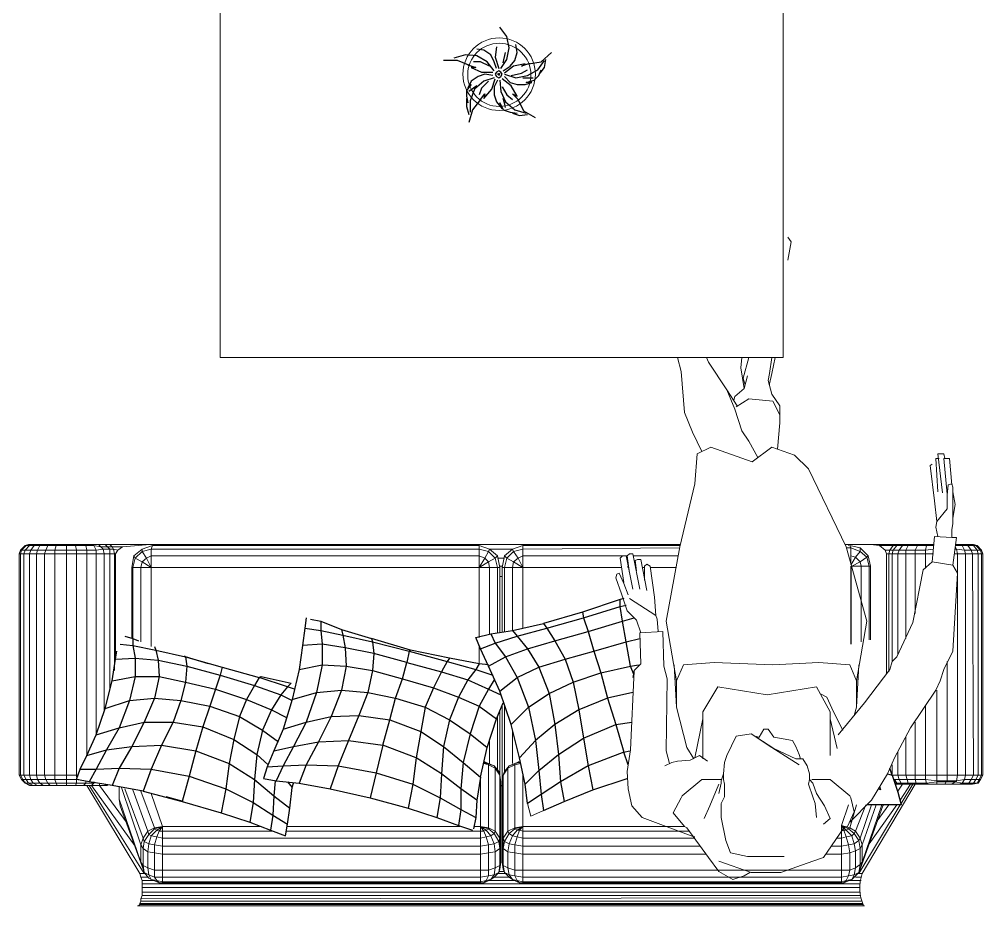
# Model space of a CAD drawing. Header units: inches. Extents: x 4.9 to 20.4, y 4.7 to 15.7.
# Drawn here: x 11.352 to 12.752, y 9.71 to 10.999 of the extents above; entities that cross this region are included whole.
import ezdxf

# ---------------------------------------------------------------- set-up
doc = ezdxf.new("R2010")
doc.units = ezdxf.units.IN
doc.header["$MEASUREMENT"] = 0
doc.layers.add('PDF_Geometry', color=7, linetype='Continuous')

# ---------------------------------------------------------------- blocks, each defined once
blk = doc.blocks.new('distribution 3')
at = {"layer": 'PDF_Geometry', "lineweight": 9}
for points in [[(5.8433, 9.7637), (5.8417, 9.7671), (5.835, 9.7737), (5.83, 9.7754), (5.5083, 9.7754), (5.5017, 9.7721), (5.4967, 9.7687), (5.4967, 9.7621), (5.4967, 9.7521), (5.4967, 9.7404), (5.4967, 9.7287), (5.4967, 9.7137), (5.4933, 9.7137)], [(5.4933, 9.7621), (5.4967, 9.7687), (5.4967, 9.7737), (5.4983, 9.7737)], [(5.4933, 9.7654), (5.4967, 9.7737), (5.4933, 9.7671), (5.4933, 9.7654), (5.4933, 9.7621), (5.4933, 9.7554), (5.4933, 9.7471), (5.4933, 9.7371), (5.4933, 9.7271), (5.4933, 9.7137), (5.4933, 9.7004)], [(5.8433, 9.7137), (5.8417, 9.7137), (5.835, 9.7137), (5.83, 9.7137), (5.5083, 9.7137), (5.5017, 9.7137), (5.5017, 9.7304), (5.5017, 9.7437), (5.5017, 9.7554), (5.5017, 9.7654), (5.5017, 9.7721), (5.5017, 9.7771), (5.4967, 9.7737), (5.5017, 9.7787), (5.5083, 9.7821)], [(5.8433, 9.7671), (5.8417, 9.7721), (5.835, 9.7787), (5.83, 9.7804), (5.5083, 9.7804), (5.5017, 9.7771), (5.5017, 9.7787)], [(5.83, 9.7821), (5.5083, 9.7821), (5.5083, 9.7804), (5.5083, 9.7754), (5.5083, 9.7671), (5.5083, 9.7571), (5.5083, 9.7454), (5.5083, 9.7304), (5.5083, 9.7137), (5.5083, 9.6988), (5.5083, 9.6971)], [(5.83, 9.6421), (5.83, 9.6437), (5.83, 9.6504), (5.83, 9.6587), (5.83, 9.6704), (5.83, 9.6837), (5.83, 9.6988), (5.83, 9.7137), (5.83, 9.7304), (5.83, 9.7454), (5.83, 9.7571), (5.83, 9.7671), (5.83, 9.7754), (5.83, 9.7804), (5.83, 9.7821), (5.835, 9.7804), (5.8417, 9.7737), (5.8417, 9.7721), (5.8417, 9.7671), (5.8417, 9.7604), (5.8417, 9.7521), (5.8417, 9.7404), (5.8417, 9.7287), (5.8417, 9.7137), (5.8417, 9.7004), (5.8417, 9.6854), (5.8417, 9.6737), (5.835, 9.6704), (5.83, 9.6704), (5.5683, 9.6704)], [(5.835, 9.7804), (5.835, 9.7787), (5.835, 9.7737), (5.835, 9.7654), (5.835, 9.7554), (5.835, 9.7437), (5.835, 9.7304), (5.835, 9.7137), (5.835, 9.6988), (5.835, 9.6837), (5.835, 9.6704), (5.8367, 9.6604), (5.8367, 9.6504), (5.8367, 9.6454), (5.835, 9.6387)], [(5.8433, 8.8221), (5.8433, 9.5837), (5.8433, 9.5921), (5.8433, 9.6504), (5.8433, 9.6571), (5.8433, 9.6671), (5.8433, 9.6771), (5.8433, 9.6887), (5.8433, 9.7004), (5.8433, 9.7137), (5.8433, 9.7271), (5.8433, 9.7387), (5.8433, 9.7487), (5.8433, 9.7571), (5.8433, 9.7637), (5.8433, 9.7671), (5.8433, 9.7687), (5.8417, 9.7737)], [(5.8433, 9.7571), (5.8417, 9.7604), (5.835, 9.7654), (5.83, 9.7671), (5.5083, 9.7671), (5.5017, 9.7654), (5.4967, 9.7621), (5.4933, 9.7554)], [(5.8433, 9.7487), (5.8417, 9.7521), (5.835, 9.7554), (5.83, 9.7571), (5.5083, 9.7571), (5.5017, 9.7554), (5.4967, 9.7521), (5.4933, 9.7471)], [(5.8433, 9.7387), (5.8417, 9.7404), (5.835, 9.7437), (5.83, 9.7454), (5.5083, 9.7454), (5.5017, 9.7437), (5.4967, 9.7404), (5.4933, 9.7371)], [(5.8433, 9.7271), (5.8417, 9.7287), (5.835, 9.7304), (5.83, 9.7304), (5.5083, 9.7304), (5.5017, 9.7304), (5.4967, 9.7287), (5.4933, 9.7271)], [(5.5017, 9.6988), (5.5017, 9.7137), (5.4967, 9.7137), (5.4967, 9.6988), (5.5017, 9.6988), (5.5017, 9.6954)], [(5.4983, 9.6854), (5.4967, 9.6854), (5.4933, 9.6887), (5.4933, 9.6771), (5.405, 9.6137)], [(5.495, 9.6654), (5.4933, 9.6654), (5.4933, 9.6771), (5.4967, 9.6737), (5.4967, 9.6854), (5.4967, 9.6988), (5.4933, 9.7004), (5.4933, 9.6887)], [(5.8433, 9.7004), (5.8417, 9.7004), (5.835, 9.6988), (5.83, 9.6988), (5.5083, 9.6988), (5.505, 9.6988)], [(5.8433, 9.6887), (5.8417, 9.6854), (5.835, 9.6837), (5.83, 9.6837), (5.5367, 9.6837)], [(5.3183, 9.6088), (5.32, 9.6071), (5.3217, 9.6071), (5.325, 9.6054), (5.3283, 9.6054), (5.3333, 9.6037), (5.3383, 9.6037), (5.345, 9.6037), (5.35, 9.6037), (5.355, 9.6037), (5.36, 9.6054), (5.365, 9.6071), (5.4933, 9.6837)], [(5.4933, 9.6804), (5.365, 9.6004)], [(5.8433, 9.6771), (5.8417, 9.6737), (5.84, 9.6638), (5.8433, 9.6671)], [(5.4933, 9.6537), (5.4933, 9.6571), (5.4933, 9.6654), (5.4383, 9.6254)], [(5.8433, 9.5921), (5.84, 9.6321), (5.84, 9.6471), (5.84, 9.6537), (5.84, 9.6638), (5.8367, 9.6604), (5.83, 9.6587), (5.6, 9.6587)], [(5.495, 9.6571), (5.4933, 9.6571)], [(5.8433, 9.6571), (5.84, 9.6537), (5.8367, 9.6504), (5.83, 9.6504), (5.6333, 9.6504)], [(5.8433, 9.6504), (5.84, 9.6471), (5.8367, 9.6454), (5.83, 9.6437), (5.66, 9.6437)], [(5.3517, 9.5738), (5.3517, 9.1121), (5.3533, 9.1121), (5.36, 9.1121), (5.37, 9.1121), (5.37, 9.5738), (5.37, 9.5854), (5.3733, 9.5954), (5.3767, 9.6021), (5.3667, 9.6004), (5.3717, 9.6021), (5.3817, 9.6054), (5.4733, 9.6371), (5.4917, 9.6371)], [(5.4733, 9.6371), (5.4633, 9.6354), (5.3717, 9.6021)], [(5.4017, 9.0837), (5.3967, 9.0904), (5.395, 9.1004), (5.3933, 9.1121), (5.3933, 9.5738), (5.395, 9.5854), (5.3967, 9.5954), (5.4017, 9.6021), (5.3767, 9.6021), (5.3817, 9.6054), (5.4067, 9.6054), (5.49, 9.6337)], [(5.84, 9.6321), (5.835, 9.6387), (5.83, 9.6421), (5.6783, 9.6421)], [(5.4883, 9.6288), (5.4167, 9.6021), (5.4067, 9.6054), (5.4017, 9.6021), (5.4117, 9.6004), (5.4083, 9.5938), (5.4067, 9.5854), (5.405, 9.5738), (5.405, 9.1121), (5.4067, 9.1004), (5.4083, 9.0921), (5.4117, 9.0854), (5.4017, 9.0837), (5.4067, 9.0821), (5.4167, 9.0837), (5.4017, 9.0837), (5.3767, 9.0837), (5.3733, 9.0904), (5.37, 9.1004), (5.37, 9.1121), (5.3933, 9.1121), (5.405, 9.1121), (5.4167, 9.1121), (5.4267, 9.1121), (5.4333, 9.1121), (5.505, 9.1121)], [(5.7083, 9.6187), (5.81, 9.6187), (5.8267, 9.6154), (5.8233, 9.6137), (5.8183, 9.6037), (5.81, 9.5904), (5.8233, 9.5971), (5.8183, 9.6037), (5.81, 9.6054), (5.7017, 9.6054)], [(5.81, 9.6187), (5.81, 9.6171), (5.81, 9.6054), (5.81, 9.5904), (5.81, 9.1137), (5.8183, 9.1004), (5.8233, 9.0904), (5.8267, 9.0871)], [(5.32, 9.6071), (5.32, 8.5554)], [(5.3217, 9.6071), (5.3217, 8.5571)], [(5.325, 9.6054), (5.325, 8.5587)], [(5.3283, 9.6054), (5.33, 8.5587)], [(5.36, 9.6054), (5.36, 9.5954)], [(5.4333, 9.5738), (5.4317, 9.5854), (5.4267, 9.5954), (5.4167, 9.6021), (5.4117, 9.6004), (5.4217, 9.5938), (5.4267, 9.5954), (5.4867, 9.6171)], [(5.4267, 9.4138), (5.4267, 9.5738), (5.4267, 9.5787), (5.4283, 9.5821), (5.43, 9.5854), (5.4317, 9.5854), (5.485, 9.6054)], [(5.7067, 9.6171), (5.81, 9.6171), (5.8233, 9.6137), (5.8333, 9.6037), (5.8233, 9.5971), (5.8267, 9.5904), (5.8267, 9.1137), (5.8233, 9.1054), (5.8333, 9.1004), (5.8233, 9.0904), (5.81, 9.0871), (5.715, 9.0871)], [(5.8267, 9.6154), (5.8367, 9.6037), (5.8333, 9.6037), (5.8367, 9.5904), (5.8367, 9.1137), (5.8333, 9.1004), (5.8367, 9.0987), (5.8267, 9.0871), (5.81, 9.0837), (5.715, 9.0837)], [(5.3333, 9.6037), (5.3333, 8.5604)], [(5.3383, 9.6037), (5.3383, 8.5604)], [(5.345, 9.6037), (5.345, 8.5604)], [(5.35, 9.6037), (5.35, 8.5604)], [(5.36, 9.0921), (5.3567, 9.0971), (5.3633, 9.0921), (5.3733, 9.0904), (5.3967, 9.0904), (5.4083, 9.0921), (5.42, 9.0971), (5.4283, 9.1037), (5.43, 9.1004), (5.4333, 9.1121), (5.4317, 9.1004), (5.5233, 9.1004), (5.525, 9.1004), (5.525, 9.1071), (5.5233, 9.1004), (5.5183, 9.0904), (5.4267, 9.0904), (5.4317, 9.1004), (5.43, 9.1004), (5.4233, 9.0921), (5.42, 9.0971), (5.4183, 9.1037), (5.4167, 9.1121), (5.4167, 9.5738), (5.4183, 9.5821), (5.42, 9.5904), (5.4217, 9.5938), (5.43, 9.5854), (5.4333, 9.5738), (5.4283, 9.5821), (5.42, 9.5904), (5.4083, 9.5938), (5.3967, 9.5954), (5.3733, 9.5954), (5.3633, 9.5938), (5.3567, 9.5904), (5.3533, 9.5821), (5.3517, 9.5787)], [(5.4817, 9.5904), (5.4333, 9.5738), (5.4267, 9.5787), (5.4183, 9.5821), (5.4067, 9.5854), (5.395, 9.5854), (5.37, 9.5854), (5.36, 9.5854), (5.355, 9.5821), (5.3517, 9.5787), (5.3517, 9.5738), (5.3533, 9.5738), (5.36, 9.5738), (5.37, 9.5738), (5.3933, 9.5738), (5.405, 9.5738), (5.4167, 9.5738), (5.4267, 9.5738), (5.4333, 9.5738), (5.4333, 9.4321)], [(5.355, 9.6037), (5.355, 9.5871)], [(5.8417, 9.5887), (5.8367, 9.5904), (5.8267, 9.5904), (5.81, 9.5904), (5.695, 9.5904)], [(5.7083, 9.1137), (5.81, 9.1137), (5.8267, 9.1137), (5.8367, 9.1137), (5.8417, 9.1137), (5.8417, 9.5887), (5.8367, 9.6037)], [(5.4267, 9.3937), (5.4267, 9.1121), (5.4267, 9.1071), (5.4283, 9.1037), (5.4333, 9.1121)], [(5.4333, 9.3921), (5.4333, 9.1421)], [(5.4333, 9.1204), (5.4333, 9.1121), (5.4267, 9.1071), (5.4183, 9.1037), (5.4067, 9.1004), (5.395, 9.1004), (5.37, 9.1004), (5.3617, 9.1004), (5.3633, 9.0921), (5.3667, 9.0854), (5.36, 9.0921), (5.36, 9.0704), (5.3567, 9.0654), (5.355, 9.0587), (5.3533, 9.0504), (5.3533, 8.5871), (5.355, 8.5804), (5.3567, 8.5721), (5.36, 8.5687), (5.3667, 8.5621), (5.3633, 8.5687), (5.3617, 8.5771), (5.36, 8.5871), (5.36, 9.0504), (5.3617, 9.0621), (5.3633, 9.0704), (5.3667, 9.0771), (5.36, 9.0704)], [(5.3517, 9.1121), (5.3517, 9.1071)], [(5.355, 9.1004), (5.355, 9.0621)], [(5.5267, 9.1071), (5.5267, 9.1037), (5.5233, 9.0971), (5.5217, 9.0921), (5.525, 9.1004), (5.5267, 9.1037), (5.5283, 9.1071)], [(5.6967, 9.1137), (5.67, 9.1137)], [(5.81, 9.0837), (5.81, 9.0871), (5.81, 9.0987), (5.81, 9.1137), (5.8233, 9.1054), (5.8183, 9.1004), (5.81, 9.0987), (5.7133, 9.0987)], [(5.8417, 9.1137), (5.8367, 9.0987), (5.8367, 9.0654), (5.8417, 9.0504)], [(5.365, 9.0871), (5.365, 9.0738)], [(5.5933, 9.0871), (5.515, 9.0871)], [(5.56, 9.0987), (5.525, 9.0987)], [(5.8233, 9.0871), (5.8233, 9.0771)], [(5.4267, 8.8087), (5.4267, 9.0504), (5.4283, 9.0554), (5.4283, 9.0587), (5.42, 9.0654), (5.4083, 9.0704), (5.3967, 9.0721), (5.3733, 9.0721), (5.3633, 9.0704), (5.3567, 9.0654), (5.3533, 9.0587), (5.3517, 9.0554), (5.355, 9.0587), (5.3617, 9.0621), (5.37, 9.0621), (5.395, 9.0621), (5.4067, 9.0621), (5.4183, 9.0587), (5.4283, 9.0554), (5.4333, 9.0504), (5.4283, 9.0587), (5.43, 9.0621), (5.4333, 9.0504), (5.4317, 9.0621), (5.43, 9.0621), (5.4233, 9.0704), (5.42, 9.0654), (5.4183, 9.0587), (5.4167, 9.0504), (5.4167, 8.8004)], [(5.3683, 9.0854), (5.3683, 9.0771)], [(5.3933, 8.6104), (5.3933, 8.5871), (5.37, 8.5871), (5.37, 9.0504), (5.37, 9.0621), (5.3733, 9.0721), (5.3767, 9.0787), (5.4017, 9.0787), (5.4167, 9.0787), (5.4067, 9.0804), (5.4017, 9.0787), (5.4117, 9.0771), (5.4083, 9.0704), (5.4067, 9.0621), (5.405, 9.0504), (5.405, 8.7921)], [(5.4167, 9.0837), (5.5083, 9.0837), (5.4983, 9.0821), (5.4067, 9.0821), (5.3817, 9.0821)], [(5.4167, 9.0787), (5.5083, 9.0787), (5.4983, 9.0804), (5.4067, 9.0804), (5.3817, 9.0804)], [(5.4017, 9.0787), (5.3967, 9.0721), (5.395, 9.0621), (5.3933, 9.0504), (5.3933, 8.7837)], [(5.5283, 9.0554), (5.5267, 9.0587), (5.5267, 9.0537), (5.525, 9.0621), (5.5267, 9.0587), (5.5233, 9.0654), (5.5217, 9.0704), (5.525, 9.0621), (5.5233, 9.0621), (5.4317, 9.0621), (5.4267, 9.0721), (5.5183, 9.0721), (5.5233, 9.0621), (5.525, 9.0537)], [(5.61, 9.0804), (5.5, 9.0804)], [(5.6033, 9.0837), (5.505, 9.0837)], [(5.6083, 9.0771), (5.5133, 9.0771)], [(5.8383, 8.8221), (5.8367, 9.0504), (5.8333, 9.0637), (5.8367, 9.0654), (5.8267, 9.0771), (5.81, 9.0804), (5.7167, 9.0804)], [(5.8267, 8.8987), (5.8267, 9.0504), (5.8233, 9.0571), (5.8333, 9.0637), (5.8233, 9.0738), (5.81, 9.0771), (5.7167, 9.0771)], [(5.7967, 9.0837), (5.7967, 9.0804)], [(5.81, 9.0804), (5.81, 9.0771), (5.81, 9.0654), (5.81, 9.0504), (5.8183, 9.0637), (5.8233, 9.0738), (5.8267, 9.0771)], [(5.8117, 9.0837), (5.8117, 9.0804)], [(5.5733, 9.0654), (5.525, 9.0654)], [(5.81, 8.9071), (5.81, 9.0504), (5.8233, 9.0571), (5.8183, 9.0637), (5.81, 9.0654), (5.7183, 9.0654)], [(5.5117, 9.0504), (5.4333, 9.0504), (5.4267, 9.0504), (5.4167, 9.0504), (5.405, 9.0504), (5.3933, 9.0504), (5.37, 9.0504), (5.36, 9.0504), (5.3533, 9.0504), (5.3517, 9.0504), (5.3517, 9.0554)], [(5.3517, 9.0504), (5.3517, 8.5871)], [(5.4333, 9.0504), (5.4333, 8.8154)], [(5.5283, 9.0554), (5.5283, 9.0537), (5.5283, 9.0554)], [(5.7217, 9.0504), (5.81, 9.0504), (5.8267, 9.0504), (5.8367, 9.0504), (5.8417, 9.0504), (5.8417, 8.8221)], [(5.4667, 9.0437), (5.4483, 9.0388), (5.4567, 9.0204)], [(5.715, 8.8788), (5.7333, 8.8854), (5.7467, 8.8987), (5.7717, 8.9071), (5.795, 8.9154), (5.8, 8.9138), (5.8017, 8.9104), (5.7867, 8.9037), (5.77, 8.8971)], [(5.7883, 8.9037), (5.8233, 8.9087), (5.8267, 8.9054), (5.8267, 8.9004), (5.7783, 8.8904)], [(5.4183, 8.8004), (5.4183, 8.8021), (5.4467, 8.8771), (5.4633, 8.8921), (5.4883, 8.8971), (5.5133, 8.8987), (5.545, 8.8937), (5.66, 8.8887)], [(5.65, 8.8904), (5.66, 8.8887), (5.67, 8.8788), (5.715, 8.8804), (5.7167, 8.8471), (5.6667, 8.8454), (5.6483, 8.8404), (5.5433, 8.8421), (5.525, 8.8371)], [(5.765, 8.8954), (5.74, 8.8571), (5.7667, 8.8588), (5.8117, 8.8654), (5.815, 8.8704), (5.8117, 8.8737), (5.7917, 8.8737)], [(5.8017, 8.8954), (5.8267, 8.8987), (5.83, 8.8954), (5.83, 8.8904), (5.7783, 8.8804)], [(5.8267, 8.8904), (5.8267, 8.8254)], [(5.805, 8.8854), (5.82, 8.8871), (5.8217, 8.8837), (5.8217, 8.8788), (5.7767, 8.8704)], [(5.81, 8.8771), (5.81, 8.8737)], [(5.81, 8.8654), (5.81, 8.8271)], [(5.7167, 8.8537), (5.735, 8.8554), (5.74, 8.8571)], [(5.5283, 8.7821), (5.5367, 8.7937), (5.53, 8.8071), (5.5283, 8.8254), (5.5267, 8.8337), (5.5217, 8.8438)], [(5.645, 8.5654), (5.7317, 8.5504), (5.84, 8.5804), (5.9533, 8.6354), (5.9733, 8.6554), (5.985, 8.6887), (5.9633, 8.7171), (5.985, 8.7771), (5.975, 8.7971), (5.9317, 8.8004), (5.84, 8.8221), (5.7317, 8.8421), (5.645, 8.8271), (5.6683, 8.8171), (5.6717, 8.7721), (5.6683, 8.6871), (5.6717, 8.6204), (5.6683, 8.5754), (5.645, 8.5654), (5.6067, 8.5654), (5.6683, 8.5621)], [(5.3667, 8.7204), (5.3617, 8.7287), (5.3567, 8.7454), (5.3683, 8.7654), (5.3883, 8.7804), (5.4317, 8.8121), (5.4333, 8.8154), (5.4533, 8.8321), (5.475, 8.8204), (5.4783, 8.8187), (5.5017, 8.7904), (5.5017, 8.7621)], [(5.5317, 8.8021), (5.5483, 8.8121), (5.6067, 8.8271)], [(5.645, 8.8271), (5.6067, 8.8271), (5.6683, 8.8304)], [(6.115, 8.8254), (6.095, 8.8204), (6.035, 8.8154), (6.0067, 8.8037), (5.9783, 8.7904)], [(5.59, 8.7888), (5.5333, 8.8004)], [(5.445, 8.7871), (5.4633, 8.7787), (5.495, 8.7654)], [(5.5317, 8.7888), (5.57, 8.7888), (5.59, 8.7888), (5.6, 8.7888), (5.6367, 8.7671), (5.625, 8.6954), (5.6367, 8.6237), (5.6, 8.6037), (5.59, 8.6037), (5.57, 8.6037), (5.5367, 8.6037)], [(6.115, 8.7837), (6.1083, 8.7804), (6.0683, 8.7538), (6.045, 8.7387)], [(5.5017, 8.6304), (5.5017, 8.6037), (5.4783, 8.5754), (5.475, 8.5738), (5.455, 8.5687), (5.4333, 8.5787), (5.4317, 8.5837), (5.3883, 8.6137), (5.3833, 8.6288), (5.3667, 8.6754), (5.3667, 8.7188), (5.3833, 8.7654)], [(5.4817, 8.7654), (5.4967, 8.7621), (5.5, 8.7621), (5.51, 8.7587), (5.5017, 8.7587), (5.495, 8.7571), (5.4767, 8.7571), (5.4667, 8.7621), (5.4467, 8.7621), (5.4133, 8.7554), (5.395, 8.7487), (5.39, 8.7237), (5.39, 8.6704)], [(5.51, 8.7587), (5.5267, 8.7571), (5.5367, 8.7538), (5.565, 8.7404), (5.5683, 8.7188)], [(6.0683, 8.7538), (6.04, 8.7421), (6.0083, 8.7321), (5.9933, 8.7221), (5.97, 8.7087)], [(6.0433, 8.7404), (6.055, 8.7221), (6.0517, 8.6871), (6.0317, 8.6771), (6.045, 8.6771), (6.0617, 8.6887), (6.0817, 8.6937), (6.0917, 8.6921), (6.115, 8.6887)], [(6.0533, 8.7437), (6.0583, 8.7421), (6.07, 8.7287), (6.1, 8.7338), (6.115, 8.7321)], [(6.07, 8.7287), (6.0883, 8.7237)], [(6.075, 8.7271), (6.085, 8.7304), (6.115, 8.7221)], [(5.5317, 8.6471), (5.5383, 8.6487), (5.55, 8.6537), (5.5583, 8.6587), (5.5633, 8.6854), (5.575, 8.6937), (5.575, 8.7004), (5.5633, 8.7071), (5.5633, 8.7104), (5.5633, 8.7071)], [(5.5467, 8.6854), (5.5683, 8.7188), (5.5517, 8.6937)], [(5.5633, 8.7104), (5.565, 8.7104)], [(5.5233, 8.6487), (5.5517, 8.6937), (5.5467, 8.6854), (5.5317, 8.6537), (5.5317, 8.6437), (5.5217, 8.6371), (5.51, 8.6337), (5.5017, 8.6337), (5.4967, 8.6288), (5.4817, 8.6237), (5.4633, 8.6121), (5.445, 8.6037), (5.4367, 8.6137)], [(6.0317, 8.6771), (6.02, 8.6771), (5.9817, 8.6804)], [(6.0767, 8.6921), (6.075, 8.6921), (6.0767, 8.6921)], [(6.115, 8.6837), (6.0917, 8.6887), (6.0767, 8.6921)], [(6.2833, 8.6604), (6.2567, 8.6654)], [(6.2833, 8.6604), (6.29, 8.6654), (6.2833, 8.6604)], [(5.4467, 8.6237), (5.4667, 8.6254), (5.4767, 8.6288), (5.495, 8.6354), (5.5017, 8.6337)], [(5.6267, 8.6187), (5.6217, 8.6088), (5.6, 8.5987), (5.5733, 8.5854)], [(5.465, 8.5437), (5.4167, 8.5604), (5.4067, 8.5571), (5.4017, 8.5604), (5.4133, 8.5621), (5.4083, 8.5687), (5.4067, 8.5771), (5.405, 8.5871), (5.405, 8.6021)], [(5.59, 8.6037), (5.5467, 8.5938)], [(5.465, 8.5521), (5.4267, 8.5671), (5.4233, 8.5687), (5.4133, 8.5621), (5.4167, 8.5604), (5.4267, 8.5671), (5.4317, 8.5754), (5.435, 8.5871), (5.43, 8.5771), (5.4283, 8.5804), (5.42, 8.5721), (5.4083, 8.5687), (5.3983, 8.5671), (5.3733, 8.5671), (5.3633, 8.5687), (5.3567, 8.5721), (5.3533, 8.5804), (5.3517, 8.5837)], [(5.465, 8.5771), (5.435, 8.5871), (5.4267, 8.5871), (5.4283, 8.5837), (5.435, 8.5871), (5.4283, 8.5804), (5.4283, 8.5837), (5.4183, 8.5804), (5.4067, 8.5771), (5.395, 8.5754), (5.3983, 8.5671), (5.4017, 8.5604), (5.3783, 8.5604), (5.3667, 8.5621), (5.3717, 8.5604), (5.3817, 8.5571), (5.3783, 8.5604), (5.3733, 8.5671), (5.37, 8.5754), (5.37, 8.5871), (5.36, 8.5871), (5.3533, 8.5871), (5.3517, 8.5871), (5.3517, 8.5837), (5.355, 8.5804), (5.3617, 8.5771), (5.37, 8.5754), (5.395, 8.5754), (5.3933, 8.5871), (5.405, 8.5871), (5.4167, 8.5871), (5.4183, 8.5804), (5.42, 8.5721), (5.4233, 8.5687), (5.43, 8.5771), (5.4317, 8.5754), (5.465, 8.5654)], [(5.4267, 8.5871), (5.4167, 8.5871), (5.4167, 8.5938)], [(5.5667, 8.5921), (5.6133, 8.5537), (5.6617, 8.5171), (5.6733, 8.5137), (5.68, 8.5071), (5.73, 8.4837), (5.8067, 8.4688), (5.8183, 8.4554), (5.855, 8.4521), (5.8533, 8.4271)], [(5.8433, 8.5454), (5.8433, 8.5771), (5.8433, 8.5821)], [(5.355, 8.5754), (5.355, 8.5587)], [(5.8733, 8.4254), (5.865, 8.4271), (5.8533, 8.4271), (5.8533, 8.4204), (5.8133, 8.4254), (5.8017, 8.4187), (5.6883, 8.4254), (5.6617, 8.4387), (5.645, 8.4437), (5.6317, 8.4504), (5.5767, 8.4871), (5.5333, 8.5104), (5.51, 8.5204), (5.4717, 8.5437), (5.44, 8.5754)], [(5.6067, 8.5654), (5.595, 8.5687)], [(5.8267, 8.5738), (5.825, 8.5671), (5.8183, 8.5604), (5.8117, 8.5721), (5.8117, 8.5587), (5.8117, 8.5471), (5.8117, 8.5454)], [(5.8383, 8.5804), (5.8383, 8.5738), (5.8333, 8.5604), (5.825, 8.5671), (5.8133, 8.5738)], [(5.8383, 8.5604), (5.8417, 8.5754), (5.8383, 8.5738), (5.8267, 8.5738), (5.8167, 8.5738)], [(5.8433, 8.5771), (5.8417, 8.5771)], [(5.36, 8.5671), (5.36, 8.5587)], [(5.465, 8.5021), (5.365, 8.5621)], [(5.4633, 8.5271), (5.3717, 8.5604)], [(5.465, 8.5371), (5.4067, 8.5571), (5.3817, 8.5571), (5.465, 8.5287)], [(5.7017, 8.5587), (5.8117, 8.5587), (5.8183, 8.5604), (5.825, 8.5504), (5.8267, 8.5487), (5.8117, 8.5454), (5.705, 8.5454)], [(5.8267, 8.5487), (5.8383, 8.5604), (5.8333, 8.5604), (5.825, 8.5504), (5.8117, 8.5471), (5.705, 8.5471)], [(5.465, 8.5071), (5.4083, 8.5471)], [(5.8433, 8.4954), (5.8433, 8.5021), (5.8433, 8.5121), (5.8433, 8.5454), (5.8417, 8.5321)], [(5.465, 8.5187), (5.4417, 8.5354)], [(5.835, 8.5237), (5.8417, 8.5321), (5.8417, 8.5121), (5.8417, 8.5071), (5.835, 8.5121), (5.83, 8.5137), (5.6733, 8.5137)], [(5.495, 8.4954), (5.4967, 8.5004), (5.4967, 8.4904), (5.5017, 8.4921), (5.5083, 8.4937), (5.5083, 8.5054), (5.5083, 8.5137)], [(5.5233, 8.5137), (5.51, 8.5137)], [(5.8367, 8.4537), (5.835, 8.4654), (5.835, 8.4804), (5.835, 8.4937), (5.835, 8.5037), (5.835, 8.5121), (5.835, 8.5171), (5.835, 8.5237), (5.83, 8.5221), (5.655, 8.5221)], [(5.8433, 8.5121), (5.8417, 8.5121), (5.835, 8.5171), (5.83, 8.5187), (5.6583, 8.5187)], [(5.83, 8.5221), (5.83, 8.5187), (5.83, 8.5137), (5.83, 8.5054), (5.83, 8.4937), (5.83, 8.4804), (5.83, 8.4654), (5.83, 8.4537)], [(5.495, 8.4837), (5.4667, 8.5004)], [(5.495, 8.4871), (5.4717, 8.5021)], [(5.495, 8.4987), (5.485, 8.5054)], [(5.4967, 8.5104), (5.4967, 8.5071), (5.5017, 8.5104), (5.5017, 8.5037), (5.4967, 8.5004), (5.4967, 8.5071), (5.495, 8.5004)], [(5.495, 8.5087), (5.495, 8.5004), (5.495, 8.4954), (5.495, 8.4854), (5.495, 8.4754)], [(5.5417, 8.5054), (5.5083, 8.5054), (5.5017, 8.5037), (5.5017, 8.4921), (5.5017, 8.4804), (5.5017, 8.4654), (5.5, 8.4487), (5.5, 8.4337), (5.5, 8.4204), (5.5017, 8.4087), (5.5017, 8.3987), (5.5017, 8.3921), (5.5017, 8.3871), (5.5017, 8.3854)], [(5.8433, 8.5021), (5.8417, 8.5071), (5.8417, 8.4987), (5.835, 8.5037), (5.83, 8.5054), (5.6833, 8.5054)], [(5.8433, 8.4537), (5.8433, 8.4637), (5.8433, 8.4754), (5.8433, 8.4871), (5.8433, 8.4954), (5.8417, 8.4987), (5.8417, 8.4904), (5.835, 8.4937), (5.83, 8.4937), (5.7067, 8.4937)], [(5.5633, 8.4937), (5.5083, 8.4937), (5.5083, 8.4804), (5.5017, 8.4804), (5.4967, 8.4787), (5.495, 8.4754), (5.495, 8.4621)], [(5.495, 8.4854), (5.4967, 8.4904), (5.4967, 8.4787), (5.4967, 8.4637), (5.4983, 8.4487), (5.4983, 8.4354), (5.4983, 8.4221), (5.5, 8.4204), (5.5083, 8.4187), (5.83, 8.4187), (5.83, 8.4071), (5.835, 8.4087), (5.8417, 8.4121), (5.8417, 8.4037), (5.8417, 8.3954), (5.8417, 8.3921), (5.835, 8.3854), (5.83, 8.3837), (5.5083, 8.3837), (5.5017, 8.3871), (5.4967, 8.3904), (5.495, 8.3987)], [(5.8433, 8.4754), (5.8417, 8.4771), (5.8417, 8.4904), (5.8433, 8.4871)], [(5.585, 8.4804), (5.5083, 8.4804), (5.5083, 8.4654), (5.5083, 8.4487), (5.5083, 8.4337), (5.5083, 8.4187), (5.5083, 8.4071), (5.5083, 8.3954), (5.5083, 8.3887), (5.5083, 8.3837), (5.5083, 8.3821), (5.5017, 8.3854), (5.4967, 8.3887)], [(5.8417, 8.4537), (5.8417, 8.4637), (5.8417, 8.4771), (5.835, 8.4804), (5.83, 8.4804), (5.7433, 8.4804)], [(5.6083, 8.4654), (5.5083, 8.4654), (5.5017, 8.4654), (5.4967, 8.4637), (5.495, 8.4621), (5.495, 8.4487)], [(5.8433, 8.4637), (5.8417, 8.4637), (5.835, 8.4654), (5.83, 8.4654), (5.8083, 8.4654)], [(5.855, 8.4471), (5.8683, 8.4504), (5.8767, 8.4487), (5.9067, 8.4521), (5.9583, 8.4587), (5.96, 8.4554)], [(5.6317, 8.4487), (5.5083, 8.4487), (5.5, 8.4487), (5.4983, 8.4487), (5.495, 8.4487), (5.495, 8.4371), (5.495, 8.4271), (5.495, 8.4171), (5.495, 8.4087), (5.495, 8.4021), (5.495, 8.3987), (5.495, 8.3971), (5.4967, 8.3887), (5.4967, 8.3904), (5.4967, 8.3954), (5.4967, 8.4021), (5.4967, 8.4121), (5.5017, 8.4087), (5.5083, 8.4071), (5.83, 8.4071), (5.83, 8.3971), (5.83, 8.3887), (5.83, 8.3837), (5.83, 8.3821)], [(5.8133, 8.4254), (5.8183, 8.4554)], [(5.8767, 8.4487), (5.895, 8.4337), (5.915, 8.4337), (5.93, 8.4321), (5.9317, 8.4271), (5.9267, 8.4254), (5.9, 8.4254), (5.8733, 8.4254), (5.8983, 8.4254)], [(5.9183, 8.4404), (5.975, 8.4471), (5.975, 8.4421), (5.975, 8.4387), (5.9683, 8.4371)], [(5.92, 8.4471), (5.9683, 8.4504), (5.9683, 8.4471), (5.9683, 8.4454)], [(5.6733, 8.4337), (5.5083, 8.4337), (5.5, 8.4337), (5.4983, 8.4354), (5.495, 8.4371)], [(5.9183, 8.4337), (5.9167, 8.4337), (5.9683, 8.4387), (5.9683, 8.4354), (5.9683, 8.4304), (5.93, 8.4271)], [(5.495, 8.4171), (5.4967, 8.4121), (5.4983, 8.4221), (5.495, 8.4271)], [(5.84, 8.4221), (5.8367, 8.4204), (5.83, 8.4187), (5.83, 8.4238)], [(5.8367, 8.4221), (5.8367, 8.4204), (5.835, 8.4087), (5.835, 8.3987), (5.835, 8.3904), (5.835, 8.3854), (5.835, 8.3837)], [(5.8417, 8.4221), (5.8417, 8.4121), (5.8433, 8.4171), (5.8433, 8.4071), (5.8433, 8.4004), (5.8433, 8.3971), (5.8433, 8.3954), (5.8417, 8.3904)], [(5.8433, 8.4221), (5.8433, 8.4171)], [(5.92, 8.4254), (5.9017, 8.4221), (5.8817, 8.4254)], [(5.8433, 8.4071), (5.8417, 8.4037), (5.835, 8.3987), (5.83, 8.3971), (5.5083, 8.3954), (5.5017, 8.3987), (5.4967, 8.4021), (5.495, 8.4087)], [(5.8433, 8.4004), (5.8417, 8.3954), (5.835, 8.3904), (5.83, 8.3887), (5.5083, 8.3887), (5.5017, 8.3921), (5.4967, 8.3954), (5.495, 8.4021)], [(5.8433, 8.3971), (5.8417, 8.3921), (5.8417, 8.3904), (5.835, 8.3837), (5.83, 8.3821), (5.5083, 8.3821)]]:
    blk.add_lwpolyline(points, dxfattribs=at)
at = {"layer": 'PDF_Geometry', "lineweight": 25}
for points in [[(5.5167, 9.6937), (5.5167, 9.6704), (5.5183, 9.6371), (5.5167, 9.5904), (5.5067, 9.5354), (5.4883, 9.4821), (5.4683, 9.4421), (5.45, 9.4138), (5.4367, 9.3921)], [(5.485, 9.6021), (5.4933, 9.6471), (5.4983, 9.6804), (5.5017, 9.6988), (5.5167, 9.6937), (5.5367, 9.6837), (5.5667, 9.6704), (5.605, 9.6571), (5.645, 9.6471), (5.6767, 9.6421), (5.6883, 9.6404)], [(5.5367, 9.6837), (5.545, 9.6554), (5.55, 9.6187), (5.5517, 9.5754), (5.5433, 9.5254), (5.525, 9.4771), (5.5017, 9.4404), (5.4783, 9.4121), (5.46, 9.3887)], [(5.5667, 9.6704), (5.5767, 9.6371), (5.545, 9.6554), (5.5167, 9.6704), (5.4983, 9.6804)], [(5.695, 9.5854), (5.69, 9.5837), (5.675, 9.5804), (5.6517, 9.5787), (5.62, 9.5854), (5.585, 9.6004), (5.55, 9.6187), (5.5183, 9.6371), (5.4933, 9.6471)], [(5.605, 9.6571), (5.6167, 9.6221), (5.62, 9.5854), (5.6167, 9.5471), (5.6083, 9.5054), (5.5933, 9.4621), (5.5733, 9.4287), (5.5567, 9.4054)], [(5.645, 9.6471), (5.6517, 9.6137), (5.6517, 9.5787), (5.6433, 9.5404), (5.6333, 9.4971), (5.6183, 9.4521), (5.6033, 9.4154), (5.5917, 9.3937)], [(5.71, 9.6288), (5.7067, 9.6171), (5.6967, 9.6171), (5.6783, 9.6137), (5.6517, 9.6137), (5.6167, 9.6221), (5.5767, 9.6371), (5.585, 9.6004), (5.585, 9.5587), (5.5783, 9.5154), (5.5433, 9.5254), (5.5067, 9.5354), (5.47, 9.5454), (5.47, 9.5437), (5.4767, 9.5687)], [(5.6767, 9.6421), (5.6783, 9.6137), (5.675, 9.5804), (5.6667, 9.5388), (5.6533, 9.4904), (5.6383, 9.4404), (5.625, 9.4021), (5.6167, 9.3854)], [(5.6983, 9.6354), (5.6967, 9.6171), (5.69, 9.5837), (5.68, 9.5404)], [(5.7067, 9.6171), (5.7033, 9.6088)], [(5.67, 9.5071), (5.68, 9.5404), (5.6667, 9.5388), (5.6433, 9.5404), (5.6167, 9.5471), (5.585, 9.5587), (5.5517, 9.5754), (5.5167, 9.5904), (5.485, 9.6021), (5.47, 9.5454), (5.4533, 9.4887), (5.44, 9.4471), (5.4283, 9.4171), (5.42, 9.3954), (5.4367, 9.3921), (5.46, 9.3887), (5.49, 9.3854), (5.4967, 9.3837)], [(5.6817, 9.5421), (5.68, 9.5404), (5.665, 9.4871), (5.6533, 9.4904), (5.6333, 9.4971), (5.6083, 9.5054), (5.5783, 9.5154), (5.56, 9.4704), (5.525, 9.4771), (5.4883, 9.4821), (5.4533, 9.4887)], [(5.665, 9.4871), (5.65, 9.4337), (5.6517, 9.4304), (5.6417, 9.3871), (5.6367, 9.3921), (5.625, 9.4021), (5.6033, 9.4154), (5.5733, 9.4287), (5.5383, 9.4371), (5.5017, 9.4404), (5.4683, 9.4421), (5.44, 9.4471)], [(5.6333, 9.3821), (5.6367, 9.3921), (5.65, 9.4337), (5.6383, 9.4404), (5.6183, 9.4521), (5.5933, 9.4621), (5.56, 9.4704), (5.5383, 9.4371), (5.5233, 9.4204)], [(5.52, 9.4221), (5.5217, 9.3987), (5.5233, 9.3654), (5.5217, 9.3187), (5.5117, 9.2637), (5.495, 9.2104), (5.475, 9.1704), (5.4583, 9.1404), (5.4467, 9.1187)], [(5.7367, 9.3654), (5.7217, 9.3671), (5.6967, 9.3704), (5.6617, 9.3754), (5.6183, 9.3854), (5.575, 9.3987), (5.5433, 9.4121), (5.52, 9.4221), (5.5033, 9.4271), (5.5, 9.4087), (5.4967, 9.3754), (5.4883, 9.3304)], [(5.5, 9.4104), (5.4783, 9.4121), (5.45, 9.4138), (5.4283, 9.4171)], [(5.575, 9.3987), (5.585, 9.3654), (5.55, 9.3837), (5.5217, 9.3987), (5.5, 9.4087)], [(5.5433, 9.4121), (5.55, 9.3837), (5.5567, 9.3471), (5.5583, 9.3037), (5.5517, 9.2538), (5.5883, 9.2437), (5.62, 9.2354), (5.6483, 9.2254), (5.6717, 9.2188), (5.685, 9.2671), (5.6933, 9.3087), (5.6983, 9.3421), (5.6967, 9.3704)], [(5.4983, 9.3921), (5.49, 9.3854)], [(5.6183, 9.3854), (5.6283, 9.3504), (5.6317, 9.3137), (5.6283, 9.2754), (5.62, 9.2354), (5.6067, 9.1921), (5.5883, 9.1571), (5.5683, 9.1271), (5.5483, 9.1021)], [(5.72, 9.3137), (5.7117, 9.3121), (5.6933, 9.3087), (5.6667, 9.3071), (5.6317, 9.3137), (5.5933, 9.3287), (5.5567, 9.3471), (5.5233, 9.3654), (5.4967, 9.3754)], [(5.6617, 9.3754), (5.6683, 9.3421), (5.6667, 9.3071), (5.66, 9.2687), (5.6483, 9.2254), (5.635, 9.1804), (5.6217, 9.1437), (5.6083, 9.1137), (5.59, 9.0887)], [(5.7217, 9.3671), (5.7183, 9.3438), (5.7117, 9.3121), (5.7017, 9.2687), (5.6883, 9.2154), (5.6733, 9.1604), (5.6617, 9.1187), (5.6533, 9.0938)], [(5.735, 9.3588), (5.7317, 9.3438), (5.7183, 9.3438), (5.6983, 9.3421), (5.6683, 9.3421), (5.6283, 9.3504), (5.585, 9.3654), (5.5933, 9.3287), (5.595, 9.2888), (5.5883, 9.2437), (5.5717, 9.1988), (5.5333, 9.2054), (5.495, 9.2104), (5.46, 9.2171)], [(5.7317, 9.3438), (5.72, 9.3137), (5.7067, 9.2704)], [(5.6683, 9.1004), (5.67, 9.1137), (5.6783, 9.1571), (5.69, 9.2137), (5.7067, 9.2704), (5.7017, 9.2687), (5.685, 9.2671), (5.66, 9.2687), (5.6283, 9.2754), (5.595, 9.2888), (5.5583, 9.3037), (5.5217, 9.3187), (5.4883, 9.3304), (5.475, 9.2721), (5.46, 9.2171), (5.4467, 9.1754), (5.435, 9.1437)], [(5.4717, 9.1171), (5.4883, 9.1404), (5.51, 9.1687), (5.5333, 9.2054), (5.5517, 9.2538), (5.5117, 9.2637), (5.475, 9.2721)], [(5.69, 9.2137), (5.6883, 9.2154), (5.6717, 9.2188), (5.6583, 9.1687), (5.6467, 9.1304), (5.6333, 9.1004), (5.625, 9.0821)], [(5.6783, 9.1571), (5.6733, 9.1604), (5.6583, 9.1687), (5.635, 9.1804), (5.6067, 9.1921), (5.5717, 9.1988), (5.55, 9.1654), (5.5267, 9.1371), (5.505, 9.1121), (5.5483, 9.1021), (5.59, 9.0887), (5.6133, 9.0787)], [(5.67, 9.1137), (5.6617, 9.1187), (5.6467, 9.1304), (5.6217, 9.1437), (5.5883, 9.1571), (5.55, 9.1654), (5.51, 9.1687), (5.475, 9.1704), (5.4467, 9.1754)], [(6.54, 9.1304), (6.54, 9.1288), (6.5467, 9.1454), (6.5467, 9.1654)], [(5.6467, 9.0921), (5.6333, 9.1004), (5.6083, 9.1137), (5.5683, 9.1271), (5.5267, 9.1371), (5.4883, 9.1404), (5.4583, 9.1404), (5.435, 9.1437), (5.4283, 9.1237)], [(6.5317, 9.0921), (6.545, 9.1021), (6.5533, 9.1171), (6.555, 9.1337), (6.55, 9.1504)], [(6.4883, 9.1121), (6.49, 9.1121), (6.475, 9.1237), (6.4567, 9.1288)], [(6.4917, 9.1321), (6.48, 9.1321), (6.4683, 9.1288)], [(6.525, 9.0938), (6.5267, 9.1054), (6.5233, 9.1154), (6.5167, 9.1254), (6.5067, 9.1304), (6.5117, 9.1254), (6.5033, 9.1321), (6.495, 9.1321), (6.485, 9.1304)], [(6.51, 9.1171), (6.5067, 9.1221), (6.5017, 9.1288)], [(6.54, 9.1288), (6.5367, 9.1187), (6.5367, 9.1254), (6.53, 9.1104), (6.53, 9.0938)], [(5.505, 9.1121), (5.4717, 9.1171), (5.4467, 9.1187), (5.43, 9.1221)], [(5.6283, 8.8904), (5.62, 8.9271), (5.5817, 8.9154), (5.5417, 8.9037), (5.5217, 8.9554), (5.4983, 8.9954), (5.48, 9.0237), (5.4667, 9.0437), (5.495, 9.0471), (5.5333, 9.0554), (5.5817, 9.0671), (5.63, 9.0837), (5.6667, 9.1004), (5.6917, 9.1121), (5.7083, 9.1187), (5.7133, 9.0971), (5.7183, 9.0654), (5.7283, 9.0204)], [(6.5217, 9.0921), (6.5167, 9.1071), (6.505, 9.1204), (6.4883, 9.1271), (6.4717, 9.1271)], [(6.535, 9.0887), (6.545, 9.0921), (6.555, 9.0971), (6.5617, 9.1071), (6.5633, 9.1171)], [(6.5383, 9.0987), (6.545, 9.1121), (6.545, 9.1221)], [(5.6667, 9.1004), (5.68, 9.0754), (5.6917, 9.0437), (5.7033, 9.0038), (5.7167, 8.9554), (5.6883, 8.9471), (5.6567, 8.9371), (5.62, 8.9271), (5.6033, 8.9688), (5.5617, 8.9621), (5.5217, 8.9554), (5.4867, 8.9488)], [(5.6917, 9.1121), (5.7, 9.0904), (5.71, 9.0587), (5.7217, 9.0154), (5.7367, 8.9621), (5.7533, 8.9087), (5.755, 8.9004)], [(6.49, 9.1121), (6.4983, 9.1054), (6.4917, 9.1071), (6.505, 9.0954), (6.52, 9.0904)], [(6.5167, 9.1004), (6.5067, 9.1104), (6.4967, 9.1137)], [(5.7133, 9.0971), (5.7, 9.0904), (5.68, 9.0754), (5.65, 9.0587), (5.6067, 9.0421), (5.5583, 9.0321), (5.5333, 9.0554)], [(6.5183, 9.0871), (6.5083, 9.0921), (6.4967, 9.0921), (6.4867, 9.0887), (6.4767, 9.0804), (6.485, 9.0837), (6.475, 9.0787), (6.4717, 9.0687), (6.47, 9.0587)], [(6.5667, 9.0887), (6.5517, 9.0904), (6.535, 9.0854)], [(5.4933, 9.0821), (5.4933, 9.0804)], [(5.63, 9.0837), (5.65, 9.0587), (5.665, 9.0271), (5.6767, 8.9887), (5.6883, 8.9471), (5.7017, 8.9004), (5.7067, 8.8804)], [(6.4633, 9.0321), (6.4733, 9.0487), (6.49, 9.0571), (6.4983, 9.0654), (6.495, 9.0587), (6.51, 9.0671), (6.52, 9.0804)], [(6.5183, 9.0837), (6.5017, 9.0821), (6.4867, 9.0754), (6.475, 9.0621), (6.47, 9.0454)], [(6.4783, 9.0754), (6.485, 9.0771), (6.4917, 9.0787)], [(6.5083, 9.0804), (6.4967, 9.0738), (6.49, 9.0654)], [(6.5233, 9.0771), (6.515, 9.0687), (6.5117, 9.0587), (6.5117, 9.0471), (6.515, 9.0371), (6.515, 9.0454), (6.5183, 9.0337), (6.525, 9.0271), (6.5333, 9.0237)], [(6.5267, 9.0771), (6.5217, 9.0604), (6.525, 9.0437), (6.5333, 9.0287), (6.5467, 9.0187)], [(6.5417, 9.0421), (6.5383, 9.0521), (6.5417, 9.0471), (6.5383, 9.0637), (6.5283, 9.0771)], [(6.5317, 9.0787), (6.5383, 9.0687), (6.5467, 9.0621), (6.5583, 9.0587), (6.57, 9.0604)], [(6.535, 9.0821), (6.5483, 9.0738), (6.565, 9.0704), (6.5817, 9.0738), (6.595, 9.0837)], [(6.5433, 9.0787), (6.5583, 9.0754)], [(5.7183, 9.0654), (5.71, 9.0587), (5.6917, 9.0437), (5.665, 9.0271), (5.6267, 9.0121), (5.5817, 9.0038), (5.5383, 8.9987), (5.4983, 8.9954), (5.47, 8.9904)], [(5.5817, 9.0671), (5.6067, 9.0421), (5.6267, 9.0121), (5.6433, 8.9771), (5.6567, 8.9371), (5.6667, 8.8937), (5.7017, 8.9004), (5.7317, 8.9054), (5.7533, 8.9087), (5.7633, 8.9087)], [(6.47, 9.0654), (6.4667, 9.0554), (6.4683, 9.0437)], [(6.525, 9.0671), (6.5283, 9.0521), (6.5333, 9.0437)], [(5.495, 9.0471), (5.515, 9.0271), (5.5383, 8.9987), (5.5617, 8.9621), (5.5817, 8.9154), (5.585, 8.8921)], [(6.4883, 9.0571), (6.49, 9.0571)], [(6.5217, 9.0504), (6.5217, 9.0437), (6.5217, 9.0354)], [(5.765, 8.9037), (5.7633, 8.9087), (5.745, 8.9637), (5.7283, 9.0204), (5.7217, 9.0154), (5.7033, 9.0038), (5.6767, 8.9887), (5.6433, 8.9771), (5.6033, 8.9688), (5.5817, 9.0038), (5.5583, 9.0321), (5.515, 9.0271), (5.48, 9.0237), (5.4567, 9.0204), (5.47, 8.9904), (5.4867, 8.9488), (5.5033, 8.8987)], [(6.5417, 9.0404), (6.5417, 9.0421), (6.545, 9.0237), (6.5583, 9.0087)], [(6.5283, 9.0254), (6.5367, 9.0187), (6.5483, 9.0171)], [(5.745, 8.9637), (5.7367, 8.9621), (5.7167, 8.9554), (5.7317, 8.9054), (5.7367, 8.8887)], [(5.5233, 8.8971), (5.5417, 8.9037), (5.5433, 8.8954)], [(5.6533, 8.8887), (5.6667, 8.8937), (5.6683, 8.8821)], [(5.81, 8.8971), (5.8117, 8.8971)], [(5.81, 8.8871), (5.81, 8.8854)], [(5.8117, 8.5738), (5.6983, 8.5738)], [(5.5083, 8.5137), (5.4833, 8.5054), (5.465, 8.5004), (5.465, 8.5237), (5.465, 8.5504)], [(5.465, 8.5271), (5.4633, 8.5271)], [(5.4917, 8.5321), (5.4867, 8.5304), (5.4883, 8.5337)], [(5.51, 8.5204), (5.5083, 8.5137), (5.5183, 8.5171)]]:
    blk.add_lwpolyline(points, dxfattribs=at)
for points in [[(5.4983, 9.6737), (5.4967, 9.6737)], [(6.5267, 9.0804), (6.53, 9.0821), (6.5317, 9.0854), (6.53, 9.0887), (6.5267, 9.0904), (6.5233, 9.0887), (6.5217, 9.0854), (6.5233, 9.0821)], [(6.5267, 9.0837), (6.5283, 9.0854), (6.5267, 9.0854), (6.5267, 9.0871), (6.5267, 9.0854), (6.525, 9.0854)]]:
    blk.add_lwpolyline(points, close=True, dxfattribs=at)
at = {"layer": 'PDF_Geometry', "lineweight": 9}
for points in [[(5.3183, 8.5554), (5.3183, 8.5537), (5.3183, 9.6104), (5.3183, 9.6088)], [(5.365, 9.6071), (5.365, 9.5987), (5.365, 9.6004)], [(5.355, 9.1037), (5.3617, 9.1004), (5.36, 9.1121), (5.36, 9.5738), (5.36, 9.5854), (5.3633, 9.5938), (5.3667, 9.6004), (5.3583, 9.5938), (5.3567, 9.5904), (5.355, 9.5821), (5.3533, 9.5738), (5.3533, 9.1121), (5.355, 9.1037), (5.3567, 9.0971), (5.3533, 9.1037), (5.3517, 9.1071)], [(6.115, 8.6721), (6.115, 9.4904), (7.03, 9.4904), (7.03, 8.6721)], [(5.4233, 9.0921), (5.4267, 9.0904), (5.4167, 9.0837), (5.4117, 9.0854)], [(5.5183, 9.0904), (5.5217, 9.0921), (5.5133, 9.0854), (5.5083, 9.0837)], [(5.3767, 9.0837), (5.3817, 9.0821), (5.3717, 9.0837), (5.3667, 9.0854)], [(5.3767, 9.0787), (5.3817, 9.0804), (5.3717, 9.0787), (5.3667, 9.0771)], [(5.4233, 9.0704), (5.4267, 9.0721), (5.4167, 9.0787), (5.4117, 9.0771)], [(5.5183, 9.0721), (5.5217, 9.0704), (5.5133, 9.0771), (5.5083, 9.0787)], [(5.365, 8.5571), (5.365, 8.5621), (5.365, 8.5637)]]:
    blk.add_lwpolyline(points, close=True, dxfattribs=at)
blk.add_lwpolyline([(5.495, 8.4804), (5.365, 8.5571, 0.186795), (5.3183, 8.5554)], format="xyb", dxfattribs=at)
at = {"layer": 'PDF_Geometry', "lineweight": 18}
for centre, radius in [((6.5269, 9.0848), 0.0527), ((6.5259, 9.0846), 0.0459)]:
    blk.add_circle(centre, radius, dxfattribs=at)

msp = doc.modelspace()

# ---------------------------------------------------------------- block references
at = {"rotation": 89.99999999999999}
msp.add_blockref('distribution 3', (21.1336, 4.392), dxfattribs=at)

doc.saveas('drawing.dxf')
